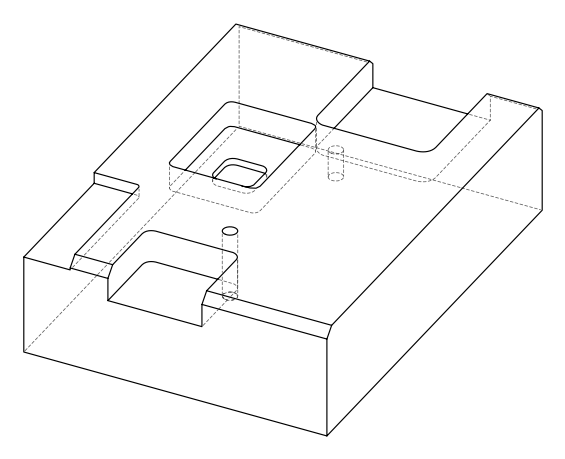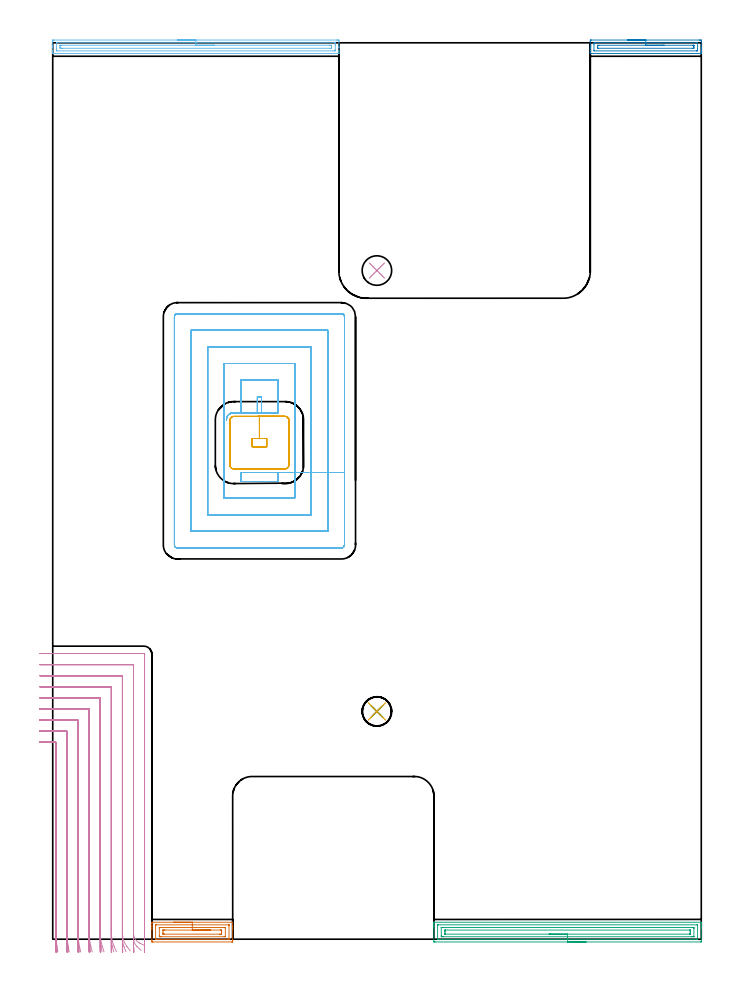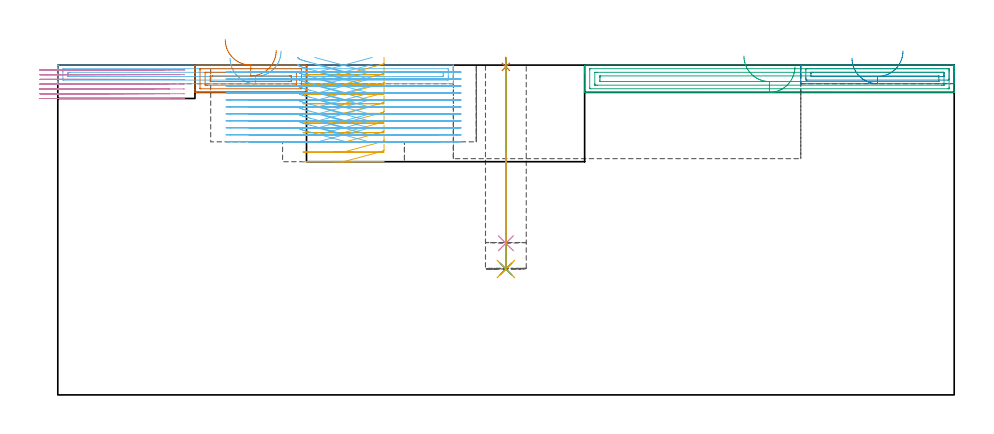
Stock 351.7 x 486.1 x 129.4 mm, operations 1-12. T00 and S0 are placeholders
(PLAN: 14 operations, 9 tool changes, 148.8 min)
(1 SPOT_DRILL | STEP1POCKET | NXT0321_9005460120000 | 0.03 min | 1 mm3)
(2 DRILL_BLIND_HOLE_INTO_CENTER | STEP1POCKET | UGT0301_492 | 0.33 min | 5720 mm3)
(3 DRILL_TO_ENLARGE_BLIND_HOLE | STEP1POCKET | UGT0301_375 | 0.33 min | 8369 mm3)
(4 INDEXABLE_INSERT_DRILL_BLIND_HOLE_FROM_SOLID | STEP1POCKET_1 | NXT0302_003 | 0.15 min | 13979 mm3)
(5 BORE_BLIND_HOLE | STEP1POCKET | UGT0332_065 | 0.33 min | 1951 mm3)
(6 AREA_MILL | FG_CHAMFER_SURFACE | UGT0205_001 | 3.92 min | 4257 mm3)
(7 AREA_MILL_1 | FG_CHAMFER_SURFACE_1 | UGT0205_001 | 1.65 min | 3210 mm3)
(8 AREA_MILL_2 | FG_CHAMFER_SURFACE_2 | UGT0205_001 | 1.64 min | 1724 mm3)
(9 AREA_MILL_3 | FG_CHAMFER_SURFACE_3 | UGT0205_001 | 4.89 min | 8650 mm3)
(10 MILL_CORNER_NOTCH_RECTANGULAR | CORNER_NOTCH_RECTANGULAR | UGT0201_126 | Follow Part, ap 2, ae 75% | 23.32 min | 111597 mm3)
(11 MILL_RECTANGULAR_POCKET | POCKET_RECTANGULAR_STRAIGHT | NXT0201_012 | Follow Part, ap 4, ae 75% | 4.64 min | 77263 mm3)
(12 MILL_RECTANGULAR_POCKET_1 | POCKET_RECTANGULAR_STRAIGHT_1 | NXT0201_011 | Follow Part, ap 3, ae 75% | 35.2 min | 373221 mm3)
(13 MILL_SLOT | SLOT_PARTIAL_RECTANGULAR | NXT0201_012 | Follow Part, ap 4, ae 75% | 25.64 min | 362283 mm3)
(14 MILL_SLOT_1 | SLOT_PARTIAL_RECTANGULAR_1 | NXT0201_012 | Follow Part, ap 4, ae 75% | 46.72 min | 681745 mm3)
(TOOL NXT0321_9005460120000 | NC Spot Drill, 142deg, 12mm, Carbide, Uncoated | D12 PA142 FL30 Z2)
(TOOL UGT0301_492 | Carbide Drill 9.7 mm | D9.7 PA118 FL87 Z2)
(TOOL UGT0301_375 | Twist Drill Flat Bottom 15 mm | D15 PA180 FL120 Z2)
(TOOL NXT0302_003 | Index. Insert Drill 16mm [880-D1600L20-05] | D16 PA176 FL80 Z2)
(TOOL UGT0332_065 | 16 mm Boring Bar Slip Fit | D16)
(TOOL UGT0205_001 | Chamfer Mill 20 x 3 x 45 deg. | D20 FL50 Z2)
(TOOL UGT0201_126 | Carbide End Mill 8.0 | D8 FL15 Z4)
(TOOL NXT0201_012 | ENDMILL 16mm [2P460-1600-NA 1630] | D16 FL38 Z6)
(TOOL NXT0201_011 | ENDMILL 12mm [2P460-1200-NA 1630] | D12 FL38 Z6)
(OP 1 SPOT_DRILL)
G17 G21 G94 G90
T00 M6
G54
G17 G0 G90 X175.8 Y123.5 S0 M3
G43 Z139.4 H0
G94 G81 G98 Z128.711 F250. R132.4
G80
M5
M2
(OP 2 DRILL_BLIND_HOLE_INTO_CENTER)
G17 G21 G94 G90
T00 M6
G54
G17 G0 G90 X175.8 Y123.5 S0 M3
G43 Z139.4 H0
G94 G81 G98 Z49.4 F250. R131.4
G80
M5
M2
(OP 3 DRILL_TO_ENLARGE_BLIND_HOLE)
G17 G21 G94 G90
T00 M6
G54
G17 G0 G90 X175.8 Y123.5 S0 M3
G43 Z139.4 H0
G94 G73 G98 Z49.4 F250. Q13.333 R131.4
G80
M5
M2
(OP 4 INDEXABLE_INSERT_DRILL_BLIND_HOLE_FROM_SOLID)
G17 G21 G94 G90
T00 M6
G54
G17 G0 G90 X175.8 Y362.6 S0 M3
G43 Z139.4 H1
G94 G81 G98 Z59.5 F250. R94.7
G80
M5
M2
(OP 5 BORE_BLIND_HOLE)
G17 G21 G94 G90
T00 M6
G54
G17 G0 G90 X175.8 Y123.5 S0 M3
G43 Z139.4 H0
G94 G85 G98 Z49.4 F250. R131.4
G80
M5
M2
(OP 6 AREA_MILL)
G17 G21 G94 G90
T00 M6
G54
G17 G0 G90 X67.6 Y487.6 S1061 M3
G43 Z139.4 H0
Z132.1
G94 G1 X67.638 Z131.228 F250.
X67.752 Z130.364
X67.941 Z129.512
X68.203 Z128.68
X68.537 Z127.874
X68.94 Z127.1
X69.409 Z126.364
X69.94 Z125.672
X70.529 Z125.029
X71.172 Z124.44
X71.864 Z123.909
X72.6 Z123.44
X73.374 Z123.037
X74.18 Z122.703
X75.012 Z122.441
X75.864 Z122.252
X76.728 Z122.138
X77.6 Z122.1
X154.079
X154.623 Y487.599 Z122.101
X155.16 Y487.593 Z122.103
X155.192 Y487.591 Z122.105
X155.2 Y487.058 Z122.638
Y484.394 Z125.3
Y483.769 Z125.928
Y483.506 Z126.191
Y481.73 Z127.965
Y481.204 Z128.495
Y480.621 Z129.078
Y480.329 Z129.362
X155.191 Y480.303 Z129.388
X155.068 Y480.3 Z129.4
X0.132
X0.01 Y480.303 Z129.388
X0.007 Y480.327 Z129.364
X0. Y480.621 Z129.077
Y481.204 Z128.495
Y481.73 Z127.965
Y483.769 Z125.928
Y484.394 Z125.3
Y486.745 Z122.951
X0.002 Y487.058 Z122.638
X0.008 Y487.591 Z122.105
X0.04 Y487.593 Z122.103
X0.577 Y487.6 Z122.1
X77.6
Y486.186 Z123.514
X152.842 Y486.185 Z123.515
X153.19 Y486.17 Z123.53
X153.198 Y485.815 Z123.885
X153.2 Y485.282 Z124.418
Y484.925 Z124.775
X153.198 Y482.262 Z127.438
X153.19 Y481.73 Z127.97
X152.857 Y481.715 Z127.985
X152.842 Y481.714 Z127.986
X2.358 Y481.715 Z127.985
X2.01 Y481.73 Z127.97
X2.002 Y482.085 Z127.615
X2. Y482.618 Z127.082
Y482.975 Z126.725
X2.001 Y485.638 Z124.062
X2.01 Y486.17 Z123.53
X2.343 Y486.185 Z123.515
X2.358
X77.6 Y486.186 Z123.514
Y484.772 Z124.928
X150.171 Y484.771 Z124.929
X150.684 Y484.77 Z124.93
X151.061 Y484.767 Z124.933
X151.178 Y484.765 Z124.935
X151.192 Y484.532 Z125.168
X151.197 Y484.394 Z125.306
X151.2 Y484.256 Z125.444
Y483.506 Z126.194
X151.199 Y483.368 Z126.332
X151.195 Y483.229 Z126.471
X151.19 Y483.142 Z126.558
X151.154 Y483.135 Z126.565
X151.061 Y483.133 Z126.567
X150.549 Y483.129 Z126.571
X5.029
X4.516 Y483.13 Z126.57
X4.139 Y483.133 Z126.567
X4.022 Y483.135 Z126.565
X4.008 Y483.368 Z126.332
X4.003 Y483.506 Z126.194
X4. Y483.644 Z126.056
Y484.394 Z125.306
X4.001 Y484.532 Z125.168
X4.005 Y484.671 Z125.029
X4.01 Y484.758 Z124.942
X4.046 Y484.765 Z124.935
X4.139 Y484.767 Z124.933
X4.651 Y484.771 Z124.929
X77.6 Y484.772 Z124.928
X78.472 Z124.967
X79.337 Z125.08
X80.188 Z125.269
X81.02 Z125.532
X81.826 Z125.865
X82.6 Z126.268
X83.336 Z126.737
X84.028 Z127.268
X84.671 Z127.857
X85.26 Z128.501
X85.792 Z129.193
X86.26 Z129.928
X86.663 Z130.702
X86.997 Z131.508
X87.259 Z132.34
X87.448 Z133.192
X87.562 Z134.057
X87.6 Z134.928
G0 Z139.4
M5
M2
(OP 7 AREA_MILL_1)
G17 G21 G94 G90
T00 M6
G54
G17 G0 G90 X65.7 Y9.2 S1061 M3
G43 Z139.4 H0
G94 G1 X65.738 Z138.528 F250.
X65.852 Z137.663
X66.041 Z136.812
X66.303 Z135.98
X66.637 Z135.174
X67.04 Z134.4
X67.508 Z133.664
X68.04 Z132.972
X68.629 Z132.329
X69.272 Z131.739
X69.964 Z131.208
X70.7 Z130.74
X71.474 Z130.337
X72.28 Z130.003
X73.112 Z129.741
X73.964 Z129.552
X74.828 Z129.438
X75.7 Z129.4
X97.485
X97.59 Y9.194 Z129.392
X97.6 Y8.947 Z129.146
Y7.402 Z127.601
Y6.944 Z127.14
Y6.715 Z126.912
Y6.06 Z126.257
Y5.831 Z126.029
Y5.176 Z125.37
Y-0.456 Z119.74
X97.596 Y-1.012 Z119.184
X97.592 Y-1.491 Z118.705
X97.525 Y-1.494 Z118.703
X97.04 Y-1.5 Z118.7
X54.36
X53.875 Y-1.494 Z118.703
X53.808 Y-1.491 Z118.705
X53.804 Y-1.012 Z119.184
X53.8 Y-0.456 Z119.741
Y5.176 Z125.37
Y5.831 Z126.029
Y6.06 Z126.257
Y6.715 Z126.912
Y6.944 Z127.14
Y7.402 Z127.601
Y8.255 Z128.454
Y8.712 Z128.911
X53.801 Y8.949 Z129.147
X53.81 Y9.194 Z129.392
X53.915 Y9.2 Z129.4
X75.7
Y7.786 Z127.986
X95.305 Y7.785 Z127.985
X95.477 Y7.782 Z127.982
X95.561 Y7.779 Z127.979
X95.591 Y7.774 Z127.974
X95.594 Y7.748 Z127.948
X95.597 Y7.679 Z127.879
X95.6 Y7.492 Z127.692
Y0.42 Z120.62
X95.598 Y0.084 Z120.284
X95.595 Y-0.012 Z120.188
X95.59 Y-0.068 Z120.132
X95.575 Y-0.079 Z120.121
X95.473 Y-0.082 Z120.118
X95.262 Y-0.085 Z120.115
X56.095 Y-0.086 Z120.114
X55.923 Y-0.082 Z120.118
X55.838 Y-0.079 Z120.121
X55.809 Y-0.074 Z120.126
X55.806 Y-0.048 Z120.152
X55.803 Y0.021 Z120.221
X55.8 Y0.208 Z120.408
Y7.28 Z127.48
X55.802 Y7.616 Z127.816
X55.805 Y7.712 Z127.912
X55.81 Y7.768 Z127.968
X55.825 Y7.779 Z127.979
X55.927 Y7.782 Z127.982
X56.138 Y7.785 Z127.985
X75.7 Y7.786 Z127.986
Y6.371 Z126.571
X92.594
X93.172 Y6.37 Z126.57
X93.484 Y6.366 Z126.566
X93.578 Y6.365 Z126.565
X93.591 Y6.176 Z126.376
X93.597 Y6.06 Z126.26
X93.599 Y5.945 Z126.145
Y1.525 Z121.725
X93.594 Y1.409 Z121.609
X93.59 Y1.338 Z121.538
X93.561 Y1.335 Z121.535
X93.484 Y1.333 Z121.533
X92.907 Y1.329 Z121.529
X58.806
X58.228 Y1.33 Z121.53
X57.916 Y1.334 Z121.534
X57.822 Y1.335 Z121.535
X57.809 Y1.524 Z121.724
X57.803 Y1.64 Z121.84
X57.801 Y1.755 Z121.955
Y6.175 Z126.375
X57.806 Y6.291 Z126.491
X57.81 Y6.362 Z126.562
X57.839 Y6.365 Z126.565
X57.916 Y6.367 Z126.567
X58.493 Y6.371 Z126.571
X75.7
Y4.957 Z125.157
X90.816
X91.037 Y4.956 Z125.156
X91.535 Y4.952 Z125.152
X91.588 Y4.95 Z125.15
X91.591 Y4.879 Z125.079
X91.596 Y4.719 Z124.919
X91.6 Y4.397 Z124.597
Y4.292 Z124.492
Y3.408 Z123.608
X91.599 Y3.018 Z123.218
X91.597 Y2.824 Z123.024
X91.594 Y2.775 Z122.975
X91.591 Y2.755 Z122.955
X91.578 Y2.75 Z122.95
X91.481 Y2.747 Z122.947
X90.816 Y2.743 Z122.943
X90.596
X60.584
X60.363 Y2.744 Z122.944
X59.865 Y2.748 Z122.948
X59.812 Y2.75 Z122.95
X59.809 Y2.821 Z123.021
X59.804 Y2.982 Z123.182
X59.8 Y3.303 Z123.503
Y3.408 Z123.608
X59.801 Y4.682 Z124.882
X59.803 Y4.877 Z125.077
X59.806 Y4.925 Z125.125
X59.809 Y4.945 Z125.145
X59.822 Y4.95 Z125.15
X59.919 Y4.953 Z125.153
X60.584 Y4.957 Z125.157
X60.804
X75.7
X76.572 Z125.195
X77.436 Z125.309
X78.288 Z125.498
X79.12 Z125.76
X79.926 Z126.094
X80.7 Z126.497
X81.436 Z126.966
X82.128 Z127.497
X82.771 Z128.086
X83.36 Z128.729
X83.892 Z129.421
X84.36 Z130.157
X84.763 Z130.931
X85.097 Z131.737
X85.359 Z132.569
X85.548 Z133.421
X85.662 Z134.286
X85.7 Z135.157
G0 Z139.4
M5
M2
(OP 8 AREA_MILL_2)
G17 G21 G94 G90
T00 M6
G54
G17 G0 G90 X311.6 Y487.6 S1061 M3
G43 Z139.4 H0
Z132.1
G94 G1 X311.638 Z131.228 F250.
X311.752 Z130.364
X311.941 Z129.512
X312.203 Z128.68
X312.537 Z127.874
X312.94 Z127.1
X313.408 Z126.364
X313.94 Z125.672
X314.529 Z125.029
X315.172 Z124.44
X315.864 Z123.909
X316.6 Z123.44
X317.374 Z123.037
X318.18 Z122.703
X319.012 Z122.441
X319.864 Z122.252
X320.728 Z122.138
X321.6 Z122.1
X350.536
X351.082 Y487.599 Z122.101
X351.621 Y487.594 Z122.103
X351.692 Y487.591 Z122.106
X351.7 Y487.058 Z122.639
Y483.506 Z126.188
Y482.959 Z126.737
Y482.618 Z127.078
Y482.071 Z127.625
Y481.73 Z127.965
Y481.047 Z128.652
Y480.717 Z128.983
Y480.338 Z129.353
X351.691 Y480.303 Z129.388
X351.528 Y480.3 Z129.4
X291.672
X291.51 Y480.303 Z129.388
X291.507 Y480.336 Z129.355
X291.5 Y480.717 Z128.983
Y481.047 Z128.652
Y481.73 Z127.965
Y482.959 Z126.738
Y483.506 Z126.188
Y484.121 Z125.575
Y486.784 Z122.912
X291.502 Y487.058 Z122.639
X291.508 Y487.591 Z122.106
X291.579 Y487.594 Z122.103
X292.118 Y487.6 Z122.1
X321.6
Y486.186 Z123.514
X349.295 Y486.185 Z123.515
X349.69 Y486.17 Z123.53
X349.699 Y485.768 Z123.932
X349.7 Y482.618 Z127.082
X349.699 Y482.217 Z127.483
X349.69 Y481.73 Z127.97
X349.31 Y481.715 Z127.985
X349.295 Y481.714 Z127.986
X293.905 Y481.715 Z127.985
X293.51 Y481.73 Z127.97
X293.501 Y482.131 Z127.569
X293.5 Y485.282 Z124.418
X293.501 Y485.683 Z124.017
X293.51 Y486.17 Z123.53
X293.89 Y486.185 Z123.515
X293.905 Y486.186 Z123.514
X321.6
Y484.772 Z124.928
X347.128 Y484.771 Z124.929
X347.508 Y484.77 Z124.93
X347.634 Y484.767 Z124.933
X347.676 Y484.765 Z124.935
X347.69 Y484.755 Z124.945
X347.694 Y484.712 Z124.988
X347.698 Y484.585 Z125.115
X347.7 Y484.394 Z125.306
Y484.203 Z125.497
X347.699 Y483.506 Z126.194
X347.697 Y483.318 Z126.382
X347.688 Y483.136 Z126.564
X347.508 Y483.133 Z126.567
X346.994 Y483.129 Z126.571
X296.072
X295.692 Y483.13 Z126.57
X295.566 Y483.133 Z126.567
X295.524 Y483.135 Z126.565
X295.51 Y483.145 Z126.555
X295.506 Y483.188 Z126.512
X295.502 Y483.315 Z126.385
X295.5 Y483.506 Z126.194
Y483.697 Z126.003
X295.501 Y484.394 Z125.306
X295.503 Y484.582 Z125.118
X295.512 Y484.764 Z124.936
X295.692 Y484.767 Z124.933
X296.206 Y484.771 Z124.929
X321.6 Y484.772 Z124.928
X322.472 Z124.967
X323.336 Z125.08
X324.188 Z125.269
X325.02 Z125.532
X325.826 Z125.865
X326.6 Z126.268
X327.336 Z126.737
X328.028 Z127.268
X328.671 Z127.857
X329.26 Z128.501
X329.792 Z129.193
X330.26 Z129.928
X330.663 Z130.702
X330.997 Z131.508
X331.259 Z132.34
X331.448 Z133.192
X331.562 Z134.057
X331.6 Z134.928
G0 Z139.4
M5
M2
(OP 9 AREA_MILL_3)
G17 G21 G94 G90
T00 M6
G54
G17 G0 G90 X289.2 Y-1.5 S1061 M3
G43 Z139.4 H0
Z128.7
G94 G1 X289.162 Z127.828 F250.
X289.048 Z126.964
X288.859 Z126.112
X288.597 Z125.28
X288.263 Z124.474
X287.86 Z123.7
X287.392 Z122.964
X286.86 Z122.272
X286.271 Z121.629
X285.628 Z121.04
X284.936 Z120.508
X284.2 Z120.04
X283.426 Z119.637
X282.62 Z119.303
X281.788 Z119.041
X280.937 Z118.852
X280.072 Z118.738
X279.2 Z118.7
X207.313
X206.909 Y-1.496 Z118.702
X206.71 Y-1.492 Z118.706
X206.7 Y-1.289 Z118.908
Y6.06 Z126.254
Y6.614 Z126.811
Y6.944 Z127.14
Y7.498 Z127.694
Y7.828 Z128.023
Y8.488 Z128.688
Y8.836 Z129.035
X206.707 Y9.184 Z129.375
X206.709 Y9.197 Z129.388
X206.867 Y9.2 Z129.4
X351.533
X351.691 Y9.197 Z129.388
X351.693 Y9.184 Z129.375
X351.7 Y8.836 Z129.035
Y8.488 Z128.687
Y7.828 Z128.023
Y6.614 Z126.811
Y6.06 Z126.254
Y-1.012 Z119.185
X351.698 Y-1.291 Z118.906
X351.69 Y-1.492 Z118.706
X351.488 Y-1.499 Z118.699
X279.2 Y-1.5 Z118.7
Y-0.086 Z120.114
X209.056 Y-0.085 Z120.115
X208.71 Y-0.075 Z120.125
X208.705 Y0.033 Z120.233
X208.701 Y0.266 Z120.466
Y7.339 Z127.539
X208.707 Y7.734 Z127.934
X208.711 Y7.78 Z127.98
X208.728 Y7.782 Z127.982
X208.78 Y7.785 Z127.985
X208.887 Y7.786 Z127.986
X209.099
X349.344 Y7.785 Z127.985
X349.69 Y7.775 Z127.975
X349.695 Y7.667 Z127.867
X349.699 Y7.434 Z127.634
Y0.361 Z120.561
X349.693 Y-0.034 Z120.166
X349.689 Y-0.08 Z120.12
X349.672 Y-0.082 Z120.118
X349.62 Y-0.085 Z120.115
X349.513 Y-0.086 Z120.114
X349.301
X279.2
Y1.328 Z121.528
X211.778 Y1.329 Z121.529
X211.199
X210.885 Y1.333 Z121.533
X210.781 Y1.335 Z121.535
X210.71 Y1.341 Z121.541
X210.706 Y1.457 Z121.657
X210.702 Y1.64 Z121.84
X210.7 Y1.823 Z122.023
X210.701 Y6.243 Z126.443
X210.704 Y6.304 Z126.504
X210.71 Y6.352 Z126.552
X210.716 Y6.365 Z126.565
X210.729 Y6.366 Z126.566
X210.885 Y6.369 Z126.569
X211.464 Y6.371 Z126.571
X211.778 Y6.372 Z126.572
X346.622 Y6.371 Z126.571
X347.201
X347.515 Y6.367 Z126.567
X347.619 Y6.365 Z126.565
X347.69 Y6.359 Z126.559
X347.694 Y6.243 Z126.443
X347.698 Y6.06 Z126.26
X347.7 Y5.877 Z126.077
X347.699 Y1.457 Z121.657
X347.696 Y1.396 Z121.596
X347.69 Y1.348 Z121.548
X347.684 Y1.335 Z121.535
X347.671 Y1.334 Z121.534
X347.515 Y1.331 Z121.531
X346.936 Y1.329 Z121.529
X346.622 Y1.328 Z121.528
X279.2
Y2.743 Z122.943
X212.814
X212.76 Y2.745 Z122.945
X212.723 Y2.748 Z122.948
X212.71 Y2.751 Z122.951
X212.707 Y2.771 Z122.971
X212.703 Y2.974 Z123.174
X212.7 Y3.379 Z123.579
Y4.263 Z124.463
Y4.292 Z124.492
X212.704 Y4.72 Z124.92
X212.71 Y4.933 Z125.133
X212.713 Y4.951 Z125.151
X212.738 Y4.953 Z125.153
X212.796 Y4.956 Z125.156
X212.892 Y4.957 Z125.157
X345.586
X345.64 Y4.955 Z125.155
X345.677 Y4.952 Z125.152
X345.69 Y4.949 Z125.149
X345.693 Y4.928 Z125.128
X345.697 Y4.726 Z124.926
X345.7 Y4.321 Z124.521
Y3.408 Z123.608
X345.696 Y2.98 Z123.18
X345.69 Y2.767 Z122.967
X345.687 Y2.749 Z122.949
X345.662 Y2.747 Z122.947
X345.604 Y2.744 Z122.944
X345.508 Y2.743 Z122.943
X279.2
X278.328 Z122.981
X277.464 Z123.095
X276.612 Z123.283
X275.78 Z123.546
X274.974 Z123.88
X274.2 Z124.282
X273.464 Z124.751
X272.772 Z125.282
X272.129 Z125.872
X271.54 Z126.515
X271.009 Z127.207
X270.54 Z127.943
X270.137 Z128.716
X269.803 Z129.522
X269.541 Z130.354
X269.352 Z131.206
X269.238 Z132.071
X269.2 Z132.943
G0 Z139.4
M5
M2
(OP 10 MILL_CORNER_NOTCH_RECTANGULAR)
G17 G21 G94 G90
T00 M6
G54
G17 G0 G90 X2.807 Y-6.965 S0 M3
G43 Z139.4 H0
Z127.528
G94 G1 X2.353 Y-4. F250.
G2 X1.8 Y3.265 R48. F500.
G1 Y106.505
G3 X1.405 Y106.9 R0.4
G1 X-4.
X-7. F250.
G0 Z139.4
X8.952 Y-6.955
Z127.528
G1 X8.433 Y-4.
G2 X7.8 Y3.265 R42. F500.
G1 Y112.505
G3 X7.405 Y112.9 R0.4
G1 X-4.
X-7. F250.
G0 Z139.4
X15.146 Y-6.938
Z127.528
G1 X14.541 Y-4.
G2 X13.8 Y3.265 R36. F500.
G1 Y118.504
G3 X13.404 Y118.9 R0.4
G1 X-4.
X-7. F250.
G0 Z139.4
X21.419 Y-6.911
Z127.528
G1 X20.693 Y-4.
G2 X19.8 Y3.265 R30. F500.
G1 Y124.504
G3 X19.404 Y124.9 R0.4
G1 X-4.
X-7. F250.
G0 Z139.4
X27.834 Y-6.859
Z127.528
G1 X26.926 Y-4.
G2 X25.8 Y3.265 R24. F500.
G1 Y130.504
G3 X25.404 Y130.9 R0.4
G1 X-4.
X-7. F250.
G0 Z139.4
X34.542 Y-6.745
Z127.528
G1 X33.331 Y-4.
G2 X31.8 Y3.265 R18. F500.
G1 Y136.504
G3 X31.404 Y136.9 R0.4
G1 X-4.
X-7. F250.
G0 Z139.4
X42.065 Y-6.388
Z127.528
G1 X40.249 Y-4.
G2 X37.8 Y3.265 R12. F500.
G1 Y142.504
G3 X37.404 Y142.9 R0.4
G1 X-4.
X-7. F250.
G0 Z139.4
X49.923 Y-3.442
Z127.528
G1 X47.216 Y-2.15
G2 X43.8 Y3.265 R6. F500.
G1 Y148.503
G3 X43.403 Y148.9 R0.4
G1 X-4.
X-7. F250.
G0 Z139.4
X49.8 Y0.265
Z127.528
G1 Y3.265
Y154.503 F500.
G3 X49.403 Y154.9 R0.4
G1 X-4.
X-7. F250.
G0 Z139.4
X2.278 Y-6.987
Z125.657
G1 X2.003 Y-4.
G2 X1.8 Y0.407 R48. F500.
G1 Y106.505
G3 X1.405 Y106.9 R0.4
G1 X-4.
X-7. F250.
G0 Z139.4
X8.347 Y-6.983
Z125.657
G1 X8.032 Y-4.
G2 X7.8 Y0.407 R42. F500.
G1 Y112.505
G3 X7.405 Y112.9 R0.4
G1 X-4.
X-7. F250.
G0 Z139.4
X14.438 Y-6.977
Z125.657
G1 X14.071 Y-4.
G2 X13.8 Y0.407 R36. F500.
G1 Y118.504
G3 X13.404 Y118.9 R0.4
G1 X-4.
X-7. F250.
G0 Z139.4
X20.566 Y-6.967
Z125.657
G1 X20.126 Y-4.
G2 X19.8 Y0.407 R30. F500.
G1 Y124.504
G3 X19.404 Y124.9 R0.4
G1 X-4.
X-7. F250.
G0 Z139.4
X26.759 Y-6.949
Z125.657
G1 X26.208 Y-4.
G2 X25.8 Y0.407 R24. F500.
G1 Y130.504
G3 X25.404 Y130.9 R0.4
G1 X-4.
X-7. F250.
G0 Z139.4
X33.082 Y-6.909
Z125.657
G1 X32.348 Y-4.
G2 X31.8 Y0.407 R18. F500.
G1 Y136.504
G3 X31.404 Y136.9 R0.4
G1 X-4.
X-7. F250.
G0 Z139.4
X39.741 Y-6.79
Z125.657
G1 X38.639 Y-4.
G2 X37.8 Y0.407 R12. F500.
G1 Y142.504
G3 X37.404 Y142.9 R0.4
G1 X-4.
X-7. F250.
G0 Z139.4
X47.921 Y-6.032
Z125.657
G1 X45.721 Y-3.993
G2 X43.8 Y0.407 R6. F500.
G1 Y148.503
G3 X43.403 Y148.9 R0.4
G1 X-4.
X-7. F250.
G0 Z139.4
X49.8 Y-2.593
Z125.657
G1 Y0.407
Y154.503 F500.
G3 X49.403 Y154.9 R0.4
G1 X-4.
X-7. F250.
G0 Z139.4
X1.857 Y-7.
Z123.786
G1 X1.807 Y-4.
G2 X1.8 Y-3.199 R48. F500.
G1 Y106.505
G3 X1.405 Y106.9 R0.4
G1 X-4.
X-7. F250.
G0 Z139.4
X7.865 Y-6.999
Z123.786
G1 X7.808 Y-4.
G2 X7.8 Y-3.199 R42. F500.
G1 Y112.505
G3 X7.405 Y112.9 R0.4
G1 X-4.
X-7. F250.
G0 Z139.4
X13.876 Y-6.999
Z123.786
G1 X13.809 Y-4.
G2 X13.8 Y-3.199 R36. F500.
G1 Y118.504
G3 X13.404 Y118.9 R0.4
G1 X-4.
X-7. F250.
G0 Z139.4
X19.891 Y-6.999
Z123.786
G1 X19.811 Y-4.
G2 X19.8 Y-3.199 R30. F500.
G1 Y124.504
G3 X19.404 Y124.9 R0.4
G1 X-4.
X-7. F250.
G0 Z139.4
X25.913 Y-6.998
Z123.786
G1 X25.813 Y-4.
G2 X25.8 Y-3.199 R24. F500.
G1 Y130.504
G3 X25.404 Y130.9 R0.4
G1 X-4.
X-7. F250.
G0 Z139.4
X31.951 Y-6.997
Z123.786
G1 X31.818 Y-4.
G2 X31.8 Y-3.199 R18. F500.
G1 Y136.504
G3 X31.404 Y136.9 R0.4
G1 X-4.
X-7. F250.
G0 Z139.4
X38.027 Y-6.993
Z123.786
G1 X37.827 Y-4.
G2 X37.8 Y-3.199 R12. F500.
G1 Y142.504
G3 X37.404 Y142.9 R0.4
G1 X-4.
X-7. F250.
G0 Z139.4
X44.254 Y-6.973
Z123.786
G1 X43.854 Y-4.
G2 X43.8 Y-3.199 R6. F500.
G1 Y148.503
G3 X43.403 Y148.9 R0.4
G1 X-4.
X-7. F250.
G0 Z139.4
X49.8 Y-6.199
Z123.786
G1 Y-3.199
Y154.503 F500.
G3 X49.403 Y154.9 R0.4
G1 X-4.
X-7. F250.
G0 Z139.4
X1.802 Y-7.
Z121.914
G1 X1.8 Y-4.
Y-3.967 F500.
Y106.505
G3 X1.405 Y106.9 R0.4
G1 X-4.
X-7. F250.
G0 Z139.4
X7.802 Y-7.
Z121.914
G1 X7.8 Y-4.
Y-3.967 F500.
Y112.505
G3 X7.405 Y112.9 R0.4
G1 X-4.
X-7. F250.
G0 Z139.4
X13.803 Y-7.
Z121.914
G1 X13.8 Y-4.
Y-3.967 F500.
Y118.504
G3 X13.404 Y118.9 R0.4
G1 X-4.
X-7. F250.
G0 Z139.4
X19.803 Y-7.
Z121.914
G1 X19.8 Y-4.
Y-3.967 F500.
Y124.504
G3 X19.404 Y124.9 R0.4
G1 X-4.
X-7. F250.
G0 Z139.4
X25.804 Y-7.
Z121.914
G1 X25.8 Y-4.
Y-3.967 F500.
Y130.504
G3 X25.404 Y130.9 R0.4
G1 X-4.
X-7. F250.
G0 Z139.4
X31.806 Y-7.
Z121.914
G1 X31.8 Y-4.
Y-3.967 F500.
Y136.504
G3 X31.404 Y136.9 R0.4
G1 X-4.
X-7. F250.
G0 Z139.4
X37.808 Y-7.
Z121.914
G1 X37.8 Y-4.
Y-3.967 F500.
Y142.504
G3 X37.404 Y142.9 R0.4
G1 X-4.
X-7. F250.
G0 Z139.4
X43.817 Y-7.
Z121.914
G1 X43.8 Y-4.
Y-3.967 F500.
Y148.503
G3 X43.403 Y148.9 R0.4
G1 X-4.
X-7. F250.
G0 Z139.4
X49.8 Y-6.967
Z121.914
G1 Y-3.967
Y154.503 F500.
G3 X49.403 Y154.9 R0.4
G1 X-4.
X-7. F250.
G0 Z139.4
X1.8 Y-7.
Z120.043
G1 Y-4.
Y106.505 F500.
G3 X1.405 Y106.9 R0.4
G1 X-4.
X-7. F250.
G0 Z139.4
X7.8 Y-7.
Z120.043
G1 Y-4.
Y112.505 F500.
G3 X7.405 Y112.9 R0.4
G1 X-4.
X-7. F250.
G0 Z139.4
X13.8 Y-7.
Z120.043
G1 Y-4.
Y118.504 F500.
G3 X13.404 Y118.9 R0.4
G1 X-4.
X-7. F250.
G0 Z139.4
X19.8 Y-7.
Z120.043
G1 Y-4.
Y124.504 F500.
G3 X19.404 Y124.9 R0.4
G1 X-4.
X-7. F250.
G0 Z139.4
X25.8 Y-7.
Z120.043
G1 Y-4.
Y130.504 F500.
G3 X25.404 Y130.9 R0.4
G1 X-4.
X-7. F250.
G0 Z139.4
X31.8 Y-7.
Z120.043
G1 Y-4.
Y136.504 F500.
G3 X31.404 Y136.9 R0.4
G1 X-4.
X-7. F250.
G0 Z139.4
X37.8 Y-7.
Z120.043
G1 Y-4.
Y142.504 F500.
G3 X37.404 Y142.9 R0.4
G1 X-4.
X-7. F250.
G0 Z139.4
X43.8 Y-7.
Z120.043
G1 Y-4.
Y148.503 F500.
G3 X43.403 Y148.9 R0.4
G1 X-4.
X-7. F250.
G0 Z139.4
X49.8 Y-7.
Z120.043
G1 Y-4.
Y154.503 F500.
G3 X49.403 Y154.9 R0.4
G1 X-4.
X-7. F250.
G0 Z139.4
X1.8 Y-7.
Z118.171
G1 Y-4.
Y106.505 F500.
G3 X1.405 Y106.9 R0.4
G1 X-4.
X-7. F250.
G0 Z139.4
X7.8 Y-7.
Z118.171
G1 Y-4.
Y112.505 F500.
G3 X7.405 Y112.9 R0.4
G1 X-4.
X-7. F250.
G0 Z139.4
X13.8 Y-7.
Z118.171
G1 Y-4.
Y118.504 F500.
G3 X13.404 Y118.9 R0.4
G1 X-4.
X-7. F250.
G0 Z139.4
X19.8 Y-7.
Z118.171
G1 Y-4.
Y124.504 F500.
G3 X19.404 Y124.9 R0.4
G1 X-4.
X-7. F250.
G0 Z139.4
X25.8 Y-7.
Z118.171
G1 Y-4.
Y130.504 F500.
G3 X25.404 Y130.9 R0.4
G1 X-4.
X-7. F250.
G0 Z139.4
X31.8 Y-7.
Z118.171
G1 Y-4.
Y136.504 F500.
G3 X31.404 Y136.9 R0.4
G1 X-4.
X-7. F250.
G0 Z139.4
X37.8 Y-7.
Z118.171
G1 Y-4.
Y142.504 F500.
G3 X37.404 Y142.9 R0.4
G1 X-4.
X-7. F250.
G0 Z139.4
X43.8 Y-7.
Z118.171
G1 Y-4.
Y148.503 F500.
G3 X43.403 Y148.9 R0.4
G1 X-4.
X-7. F250.
G0 Z139.4
X49.8 Y-7.
Z118.171
G1 Y-4.
Y154.503 F500.
G3 X49.403 Y154.9 R0.4
G1 X-4.
X-7. F250.
G0 Z139.4
X1.8 Y-7.
Z116.3
G1 Y-4.
Y106.505 F500.
G3 X1.405 Y106.9 R0.4
G1 X-4.
X-7. F250.
G0 Z139.4
X7.8 Y-7.
Z116.3
G1 Y-4.
Y112.505 F500.
G3 X7.405 Y112.9 R0.4
G1 X-4.
X-7. F250.
G0 Z139.4
X13.8 Y-7.
Z116.3
G1 Y-4.
Y118.504 F500.
G3 X13.404 Y118.9 R0.4
G1 X-4.
X-7. F250.
G0 Z139.4
X19.8 Y-7.
Z116.3
G1 Y-4.
Y124.504 F500.
G3 X19.404 Y124.9 R0.4
G1 X-4.
X-7. F250.
G0 Z139.4
X25.8 Y-7.
Z116.3
G1 Y-4.
Y130.504 F500.
G3 X25.404 Y130.9 R0.4
G1 X-4.
X-7. F250.
G0 Z139.4
X31.8 Y-7.
Z116.3
G1 Y-4.
Y136.504 F500.
G3 X31.404 Y136.9 R0.4
G1 X-4.
X-7. F250.
G0 Z139.4
X37.8 Y-7.
Z116.3
G1 Y-4.
Y142.504 F500.
G3 X37.404 Y142.9 R0.4
G1 X-4.
X-7. F250.
G0 Z139.4
X43.8 Y-7.
Z116.3
G1 Y-4.
Y148.503 F500.
G3 X43.403 Y148.9 R0.4
G1 X-4.
X-7. F250.
G0 Z139.4
X49.8 Y-7.
Z116.3
G1 Y-4.
Y154.503 F500.
G3 X49.403 Y154.9 R0.4
G1 X-4.
X-7. F250.
G0 Z139.4
M5
M2
(OP 11 MILL_RECTANGULAR_POCKET)
G17 G21 G94 G90
T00 M6
G54
G17 G0 G90 X128. Y273.247 S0 M3
G43 Z139.4 H1
Z132.4
G94 G1 Y281.738 Z130.125 F250.
X127.933 Y282.119 Z130.021
X127.79 Y282.479 Z129.917
X127.577 Y282.803 Z129.813
X127.303 Y283.077 Z129.71
X126.979 Y283.29 Z129.606
X126.619 Y283.433 Z129.502
X126.238 Y283.5 Z129.398
X112.1 Z125.61
Y271.5
X108.2 F500.
Y267.1
X116.
Y271.5
X112.1
Y283.5
X98.1
G3 X96.2 Y281.6 R1.9
G1 Y257.
G3 X98.1 Y255.1 R1.9
G1 X126.1
G3 X128. Y257. R1.9
G1 Y281.6
G3 X126.1 Y283.5 R1.9
G1 X112.1
X111.1
G0 X128. Y273.247 Z128.61
G1 Y281.738 Z126.335 F250.
X127.933 Y282.119 Z126.231
X127.79 Y282.479 Z126.127
X127.577 Y282.803 Z126.023
X127.303 Y283.077 Z125.92
X126.979 Y283.29 Z125.816
X126.619 Y283.433 Z125.712
X126.238 Y283.5 Z125.608
X112.1 Z121.82
Y271.5
X108.2 F500.
Y267.1
X116.
Y271.5
X112.1
Y283.5
X98.1
G3 X96.2 Y281.6 R1.9
G1 Y257.
G3 X98.1 Y255.1 R1.9
G1 X126.1
G3 X128. Y257. R1.9
G1 Y281.6
G3 X126.1 Y283.5 R1.9
G1 X112.1
X111.1
G0 X128. Y273.247 Z124.82
G1 Y281.738 Z122.545 F250.
X127.933 Y282.119 Z122.441
X127.79 Y282.479 Z122.337
X127.577 Y282.803 Z122.233
X127.303 Y283.077 Z122.13
X126.979 Y283.29 Z122.026
X126.619 Y283.433 Z121.922
X126.238 Y283.5 Z121.818
X112.1 Z118.03
Y271.5
X108.2 F500.
Y267.1
X116.
Y271.5
X112.1
Y283.5
X98.1
G3 X96.2 Y281.6 R1.9
G1 Y257.
G3 X98.1 Y255.1 R1.9
G1 X126.1
G3 X128. Y257. R1.9
G1 Y281.6
G3 X126.1 Y283.5 R1.9
G1 X112.1
X111.1
G0 X128. Y273.247 Z121.03
G1 Y281.738 Z118.755 F250.
X127.933 Y282.119 Z118.651
X127.79 Y282.479 Z118.547
X127.577 Y282.803 Z118.443
X127.303 Y283.077 Z118.34
X126.979 Y283.29 Z118.236
X126.619 Y283.433 Z118.132
X126.238 Y283.5 Z118.028
X112.1 Z114.24
Y271.5
X108.2 F500.
Y267.1
X116.
Y271.5
X112.1
Y283.5
X98.1
G3 X96.2 Y281.6 R1.9
G1 Y257.
G3 X98.1 Y255.1 R1.9
G1 X126.1
G3 X128. Y257. R1.9
G1 Y281.6
G3 X126.1 Y283.5 R1.9
G1 X112.1
X111.1
G0 X128. Y273.247 Z117.24
G1 Y281.738 Z114.965 F250.
X127.933 Y282.119 Z114.861
X127.79 Y282.479 Z114.757
X127.577 Y282.803 Z114.653
X127.303 Y283.077 Z114.55
X126.979 Y283.29 Z114.446
X126.619 Y283.433 Z114.342
X126.238 Y283.5 Z114.238
X112.1 Z110.45
Y271.5
X108.2 F500.
Y267.1
X116.
Y271.5
X112.1
Y283.5
X98.1
G3 X96.2 Y281.6 R1.9
G1 Y257.
G3 X98.1 Y255.1 R1.9
G1 X126.1
G3 X128. Y257. R1.9
G1 Y281.6
G3 X126.1 Y283.5 R1.9
G1 X112.1
X111.1
G0 X128. Y273.247 Z113.45
G1 Y281.738 Z111.175 F250.
X127.933 Y282.119 Z111.071
X127.79 Y282.479 Z110.967
X127.577 Y282.803 Z110.863
X127.303 Y283.077 Z110.76
X126.979 Y283.29 Z110.656
X126.619 Y283.433 Z110.552
X126.238 Y283.5 Z110.448
X112.1 Z106.66
Y271.5
X108.2 F500.
Y267.1
X116.
Y271.5
X112.1
Y283.5
X98.1
G3 X96.2 Y281.6 R1.9
G1 Y257.
G3 X98.1 Y255.1 R1.9
G1 X126.1
G3 X128. Y257. R1.9
G1 Y281.6
G3 X126.1 Y283.5 R1.9
G1 X112.1
X111.1
G0 X128. Y273.247 Z109.66
G1 Y281.738 Z107.385 F250.
X127.933 Y282.119 Z107.281
X127.79 Y282.479 Z107.177
X127.577 Y282.803 Z107.073
X127.303 Y283.077 Z106.97
X126.979 Y283.29 Z106.866
X126.619 Y283.433 Z106.762
X126.238 Y283.5 Z106.658
X112.1 Z102.87
Y271.5
X108.2 F500.
Y267.1
X116.
Y271.5
X112.1
Y283.5
X98.1
G3 X96.2 Y281.6 R1.9
G1 Y257.
G3 X98.1 Y255.1 R1.9
G1 X126.1
G3 X128. Y257. R1.9
G1 Y281.6
G3 X126.1 Y283.5 R1.9
G1 X112.1
X111.1
G0 X128. Y273.247 Z105.87
G1 Y281.738 Z103.595 F250.
X127.933 Y282.119 Z103.491
X127.79 Y282.479 Z103.387
X127.577 Y282.803 Z103.283
X127.303 Y283.077 Z103.18
X126.979 Y283.29 Z103.076
X126.619 Y283.433 Z102.972
X126.238 Y283.5 Z102.868
X112.1 Z99.08
Y271.5
X108.2 F500.
Y267.1
X116.
Y271.5
X112.1
Y283.5
X98.1
G3 X96.2 Y281.6 R1.9
G1 Y257.
G3 X98.1 Y255.1 R1.9
G1 X126.1
G3 X128. Y257. R1.9
G1 Y281.6
G3 X126.1 Y283.5 R1.9
G1 X112.1
X111.1
G0 X128. Y273.247 Z102.08
G1 Y281.738 Z99.805 F250.
X127.933 Y282.119 Z99.701
X127.79 Y282.479 Z99.597
X127.577 Y282.803 Z99.493
X127.303 Y283.077 Z99.39
X126.979 Y283.29 Z99.286
X126.619 Y283.433 Z99.182
X126.238 Y283.5 Z99.078
X112.1 Z95.29
Y271.5
X108.2 F500.
Y267.1
X116.
Y271.5
X112.1
Y283.5
X98.1
G3 X96.2 Y281.6 R1.9
G1 Y257.
G3 X98.1 Y255.1 R1.9
G1 X126.1
G3 X128. Y257. R1.9
G1 Y281.6
G3 X126.1 Y283.5 R1.9
G1 X112.1
X111.1
G0 X128. Y273.247 Z98.29
G1 Y281.738 Z96.015 F250.
X127.933 Y282.119 Z95.911
X127.79 Y282.479 Z95.807
X127.577 Y282.803 Z95.703
X127.303 Y283.077 Z95.6
X126.979 Y283.29 Z95.496
X126.619 Y283.433 Z95.392
X126.238 Y283.5 Z95.288
X112.1 Z91.5
Y271.5
X108.2 F500.
Y267.1
X116.
Y271.5
X112.1
Y283.5
X98.1
G3 X96.2 Y281.6 R1.9
G1 Y257.
G3 X98.1 Y255.1 R1.9
G1 X126.1
G3 X128. Y257. R1.9
G1 Y281.6
G3 X126.1 Y283.5 R1.9
G1 X112.1
X111.1
G0 Z139.4
M5
M2
(OP 12 MILL_RECTANGULAR_POCKET_1)
G17 G21 G94 G90
T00 M6
G54
G17 G0 G90 X94.196 Y281.415 S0 M3
G43 Z139.4 H1
Z132.4
G94 G1 X94.194 Y281.67 Z132.332 F250.
X94.245 Y282.147 Z132.203
X94.258 Y282.231 Z132.18
X94.314 Y282.546 Z132.094
X94.402 Y282.852 Z132.009
X94.594 Y283.295 Z131.88
X94.628 Y283.362 Z131.86
X94.803 Y283.686 Z131.761
X94.998 Y283.969 Z131.669
X95.389 Y284.384 Z131.516
X95.434 Y284.431 Z131.499
X95.862 Y284.801 Z131.347
X96.116 Y284.956 Z131.267
X96.617 Y285.208 Z131.117
X96.92 Y285.323 Z131.03
X97.288 Y285.411 Z130.929
X97.75 Y285.483 Z130.804
X98.209 Y285.513 Z130.68
X98.985 Y285.5 Z130.472
X113.2 Z126.664
Y294.2 F500.
X111.
Y285.5
G0 X100.792 Z132.4
G1 X122.2 Z126.664 F250.
Y303.2 F500.
X102.
Y285.5
G0 X123.408 Y253.1 Z132.4
G1 X102. Z126.664 F250.
Y248.2 F500.
X122.2
Y253.1
X126.065 Y253.089
X126.205 Y253.1
X131.2
Y312.2
X93.
Y239.2
X131.2
Y253.1
X140.2
Y321.2
X84.
Y230.2
X140.2
Y253.1
X149.2
Y330.2
X75.
Y221.2
X149.2
Y253.1
X158.2
Y337.6
G3 X156.6 Y339.2 R1.6
G1 X67.6
G3 X66. Y337.6 R1.6
G1 Y213.8
G3 X67.6 Y212.2 R1.6
G1 X156.6
G3 X158.2 Y213.8 R1.6
G1 Y253.1
Y254.1
G0 X94.196 Y281.415 Z129.664
G1 X94.194 Y281.67 Z129.595 F250.
X94.244 Y282.141 Z129.468
X94.263 Y282.257 Z129.437
X94.314 Y282.546 Z129.358
X94.402 Y282.852 Z129.273
X94.591 Y283.289 Z129.145
X94.642 Y283.388 Z129.115
X94.802 Y283.685 Z129.025
X95. Y283.97 Z128.932
X95.434 Y284.431 Z128.762
X95.862 Y284.801 Z128.611
X96.116 Y284.956 Z128.531
X96.618 Y285.208 Z128.381
X96.92 Y285.323 Z128.294
X97.288 Y285.411 Z128.193
X97.75 Y285.483 Z128.067
X98.209 Y285.513 Z127.944
X98.985 Y285.5 Z127.736
X113.2 Z123.927
Y294.2 F500.
X111.
Y285.5
G0 X100.792 Z129.664
G1 X122.2 Z123.927 F250.
Y303.2 F500.
X102.
Y285.5
G0 X123.408 Y253.1 Z129.664
G1 X102. Z123.927 F250.
Y248.2 F500.
X122.2
Y253.1
X126.065 Y253.089
X126.206 Y253.1
X131.2
Y312.2
X93.
Y239.2
X131.2
Y253.1
X140.2
Y321.2
X84.
Y230.2
X140.2
Y253.1
X149.2
Y330.2
X75.
Y221.2
X149.2
Y253.1
X158.2
Y337.6
G3 X156.6 Y339.2 R1.6
G1 X67.6
G3 X66. Y337.6 R1.6
G1 Y213.8
G3 X67.6 Y212.2 R1.6
G1 X156.6
G3 X158.2 Y213.8 R1.6
G1 Y253.1
Y254.1
G0 X94.196 Y281.415 Z126.927
G1 X94.194 Y281.67 Z126.859 F250.
X94.244 Y282.141 Z126.732
X94.263 Y282.257 Z126.7
X94.314 Y282.546 Z126.622
X94.402 Y282.852 Z126.537
X94.591 Y283.289 Z126.409
X94.642 Y283.388 Z126.379
X94.802 Y283.685 Z126.289
X95. Y283.97 Z126.196
X95.434 Y284.431 Z126.026
X95.862 Y284.801 Z125.875
X96.115 Y284.955 Z125.795
X96.62 Y285.209 Z125.644
X96.92 Y285.323 Z125.558
X97.288 Y285.411 Z125.456
X97.75 Y285.483 Z125.331
X98.209 Y285.513 Z125.208
X98.985 Y285.5 Z125.
X113.2 Z121.191
Y294.2 F500.
X111.
Y285.5
G0 X100.792 Z126.927
G1 X122.2 Z121.191 F250.
Y303.2 F500.
X102.
Y285.5
G0 X123.408 Y253.1 Z126.927
G1 X102. Z121.191 F250.
Y248.2 F500.
X122.2
Y253.1
X126.063 Y253.088
X126.206 Y253.1
X131.2
Y312.2
X93.
Y239.2
X131.2
Y253.1
X140.2
Y321.2
X84.
Y230.2
X140.2
Y253.1
X149.2
Y330.2
X75.
Y221.2
X149.2
Y253.1
X158.2
Y337.6
G3 X156.6 Y339.2 R1.6
G1 X67.6
G3 X66. Y337.6 R1.6
G1 Y213.8
G3 X67.6 Y212.2 R1.6
G1 X156.6
G3 X158.2 Y213.8 R1.6
G1 Y253.1
Y254.1
G0 X94.196 Y281.415 Z124.191
G1 X94.194 Y281.67 Z124.122 F250.
X94.245 Y282.147 Z123.994
X94.258 Y282.231 Z123.971
X94.314 Y282.546 Z123.885
X94.402 Y282.852 Z123.8
X94.594 Y283.295 Z123.671
X94.628 Y283.362 Z123.651
X94.803 Y283.686 Z123.552
X94.998 Y283.969 Z123.46
X95.434 Y284.431 Z123.29
X95.862 Y284.801 Z123.138
X96.114 Y284.955 Z123.059
X96.622 Y285.21 Z122.907
X96.92 Y285.323 Z122.821
X97.288 Y285.411 Z122.72
X97.75 Y285.483 Z122.594
X98.209 Y285.513 Z122.471
X98.985 Y285.5 Z122.263
X113.2 Z118.454
Y294.2 F500.
X111.
Y285.5
G0 X100.792 Z124.191
G1 X122.2 Z118.454 F250.
Y303.2 F500.
X102.
Y285.5
G0 X123.408 Y253.1 Z124.191
G1 X102. Z118.454 F250.
Y248.2 F500.
X122.2
Y253.1
X126.065 Y253.089
X126.206 Y253.1
X131.2
Y312.2
X93.
Y239.2
X131.2
Y253.1
X140.2
Y321.2
X84.
Y230.2
X140.2
Y253.1
X149.2
Y330.2
X75.
Y221.2
X149.2
Y253.1
X158.2
Y337.6
G3 X156.6 Y339.2 R1.6
G1 X67.6
G3 X66. Y337.6 R1.6
G1 Y213.8
G3 X67.6 Y212.2 R1.6
G1 X156.6
G3 X158.2 Y213.8 R1.6
G1 Y253.1
Y254.1
G0 X94.196 Y281.415 Z121.454
G1 X94.194 Y281.67 Z121.386 F250.
X94.245 Y282.147 Z121.258
X94.258 Y282.231 Z121.235
X94.314 Y282.546 Z121.149
X94.402 Y282.852 Z121.064
X94.594 Y283.295 Z120.934
X94.628 Y283.362 Z120.914
X94.803 Y283.686 Z120.816
X94.998 Y283.969 Z120.723
X95.434 Y284.431 Z120.553
X95.862 Y284.801 Z120.402
X96.004 Y284.888 Z120.357
X96.114 Y284.955 Z120.323
X96.622 Y285.21 Z120.17
X96.92 Y285.323 Z120.085
X97.288 Y285.411 Z119.984
X97.75 Y285.483 Z119.858
X98.209 Y285.513 Z119.735
X98.985 Y285.5 Z119.527
X113.2 Z115.718
Y294.2 F500.
X111.
Y285.5
G0 X100.792 Z121.454
G1 X122.2 Z115.718 F250.
Y303.2 F500.
X102.
Y285.5
G0 X123.408 Y253.1 Z121.454
G1 X102. Z115.718 F250.
Y248.2 F500.
X122.2
Y253.1
X126.065 Y253.089
X126.206 Y253.1
X131.2
Y312.2
X93.
Y239.2
X131.2
Y253.1
X140.2
Y321.2
X84.
Y230.2
X140.2
Y253.1
X149.2
Y330.2
X75.
Y221.2
X149.2
Y253.1
X158.2
Y337.6
G3 X156.6 Y339.2 R1.6
G1 X67.6
G3 X66. Y337.6 R1.6
G1 Y213.8
G3 X67.6 Y212.2 R1.6
G1 X156.6
G3 X158.2 Y213.8 R1.6
G1 Y253.1
Y254.1
G0 X94.196 Y281.415 Z118.718
G1 X94.194 Y281.67 Z118.65 F250.
X94.245 Y282.147 Z118.521
X94.258 Y282.231 Z118.498
X94.314 Y282.546 Z118.413
X94.402 Y282.852 Z118.328
X94.594 Y283.295 Z118.198
X94.628 Y283.362 Z118.178
X94.803 Y283.686 Z118.079
X94.998 Y283.969 Z117.987
X95.434 Y284.431 Z117.817
X95.862 Y284.801 Z117.666
X96.116 Y284.956 Z117.586
X96.617 Y285.208 Z117.435
X96.92 Y285.323 Z117.349
X97.288 Y285.411 Z117.247
X97.75 Y285.483 Z117.122
X98.209 Y285.513 Z116.999
X98.985 Y285.5 Z116.791
X113.2 Z112.982
Y294.2 F500.
X111.
Y285.5
G0 X100.792 Z118.718
G1 X122.2 Z112.982 F250.
Y303.2 F500.
X102.
Y285.5
G0 X123.408 Y253.1 Z118.718
G1 X102. Z112.982 F250.
Y248.2 F500.
X122.2
Y253.1
X126.065 Y253.089
X126.206 Y253.1
X131.2
Y312.2
X93.
Y239.2
X131.2
Y253.1
X140.2
Y321.2
X84.
Y230.2
X140.2
Y253.1
X149.2
Y330.2
X75.
Y221.2
X149.2
Y253.1
X158.2
Y337.6
G3 X156.6 Y339.2 R1.6
G1 X67.6
G3 X66. Y337.6 R1.6
G1 Y213.8
G3 X67.6 Y212.2 R1.6
G1 X156.6
G3 X158.2 Y213.8 R1.6
G1 Y253.1
Y254.1
G0 X94.196 Y281.415 Z115.982
G1 X94.2 Y281.722 Z115.899 F250.
X94.28 Y282.354 Z115.728
X94.402 Y282.852 Z115.591
X94.594 Y283.295 Z115.462
X94.628 Y283.362 Z115.442
X94.803 Y283.686 Z115.343
X94.998 Y283.969 Z115.251
X95.434 Y284.431 Z115.081
X95.862 Y284.801 Z114.929
X96.116 Y284.956 Z114.849
X96.617 Y285.208 Z114.699
X96.92 Y285.323 Z114.612
X97.288 Y285.411 Z114.511
X97.75 Y285.483 Z114.385
X98.209 Y285.513 Z114.262
X98.985 Y285.5 Z114.054
X113.2 Z110.245
Y294.2 F500.
X111.
Y285.5
G0 X100.792 Z115.982
G1 X122.2 Z110.245 F250.
Y303.2 F500.
X102.
Y285.5
G0 X123.408 Y253.1 Z115.982
G1 X102. Z110.245 F250.
Y248.2 F500.
X122.2
Y253.1
X126.065 Y253.089
X126.206 Y253.1
X131.2
Y312.2
X93.
Y239.2
X131.2
Y253.1
X140.2
Y321.2
X84.
Y230.2
X140.2
Y253.1
X149.2
Y330.2
X75.
Y221.2
X149.2
Y253.1
X158.2
Y337.6
G3 X156.6 Y339.2 R1.6
G1 X67.6
G3 X66. Y337.6 R1.6
G1 Y213.8
G3 X67.6 Y212.2 R1.6
G1 X156.6
G3 X158.2 Y213.8 R1.6
G1 Y253.1
Y254.1
G0 X94.196 Y281.415 Z113.245
G1 X94.2 Y281.722 Z113.163 F250.
X94.28 Y282.354 Z112.992
X94.402 Y282.852 Z112.855
X94.594 Y283.295 Z112.725
X94.628 Y283.362 Z112.705
X94.801 Y283.683 Z112.607
X95.001 Y283.972 Z112.513
X95.434 Y284.431 Z112.344
X95.862 Y284.801 Z112.193
X96.116 Y284.956 Z112.113
X96.619 Y285.209 Z111.962
X96.92 Y285.323 Z111.876
X97.288 Y285.411 Z111.774
X97.75 Y285.483 Z111.649
X98.209 Y285.513 Z111.526
X98.985 Y285.5 Z111.318
X113.2 Z107.509
Y294.2 F500.
X111.
Y285.5
G0 X100.792 Z113.245
G1 X122.2 Z107.509 F250.
Y303.2 F500.
X102.
Y285.5
G0 X123.408 Y253.1 Z113.245
G1 X102. Z107.509 F250.
Y248.2 F500.
X122.2
Y253.1
X126.065 Y253.089
X126.206 Y253.1
X131.2
Y312.2
X93.
Y239.2
X131.2
Y253.1
X140.2
Y321.2
X84.
Y230.2
X140.2
Y253.1
X149.2
Y330.2
X75.
Y221.2
X149.2
Y253.1
X158.2
Y337.6
G3 X156.6 Y339.2 R1.6
G1 X67.6
G3 X66. Y337.6 R1.6
G1 Y213.8
G3 X67.6 Y212.2 R1.6
G1 X156.6
G3 X158.2 Y213.8 R1.6
G1 Y253.1
Y254.1
G0 X94.196 Y281.415 Z110.509
G1 X94.194 Y281.67 Z110.441 F250.
X94.245 Y282.147 Z110.312
X94.258 Y282.231 Z110.289
X94.314 Y282.546 Z110.204
X94.402 Y282.852 Z110.118
X94.594 Y283.295 Z109.989
X94.628 Y283.362 Z109.969
X94.801 Y283.683 Z109.871
X95.001 Y283.972 Z109.777
X95.434 Y284.431 Z109.608
X95.862 Y284.801 Z109.456
X96.115 Y284.955 Z109.377
X96.621 Y285.209 Z109.225
X96.92 Y285.323 Z109.139
X97.288 Y285.411 Z109.038
X97.75 Y285.483 Z108.913
X98.209 Y285.513 Z108.79
X98.985 Y285.5 Z108.582
X113.2 Z104.773
Y294.2 F500.
X111.
Y285.5
G0 X100.792 Z110.509
G1 X122.2 Z104.773 F250.
Y303.2 F500.
X102.
Y285.5
G0 X123.408 Y253.1 Z110.509
G1 X102. Z104.773 F250.
Y248.2 F500.
X122.2
Y253.1
X125.239
X125.983 Y253.088
X126.108 Y253.092
X126.206 Y253.1
X131.2
Y312.2
X93.
Y239.2
X131.2
Y253.1
X140.2
Y321.2
X84.
Y230.2
X140.2
Y253.1
X149.2
Y330.2
X75.
Y221.2
X149.2
Y253.1
X158.2
Y337.6
G3 X156.6 Y339.2 R1.6
G1 X67.6
G3 X66. Y337.6 R1.6
G1 Y213.8
G3 X67.6 Y212.2 R1.6
G1 X156.6
G3 X158.2 Y213.8 R1.6
G1 Y253.1
Y254.1
G0 X94.196 Y281.415 Z107.773
G1 X94.194 Y281.67 Z107.704 F250.
X94.245 Y282.147 Z107.576
X94.258 Y282.231 Z107.553
X94.314 Y282.546 Z107.467
X94.402 Y282.852 Z107.382
X94.594 Y283.295 Z107.253
X94.628 Y283.362 Z107.232
X94.803 Y283.686 Z107.134
X94.998 Y283.969 Z107.042
X95.434 Y284.431 Z106.871
X95.862 Y284.801 Z106.72
X96.034 Y284.906 Z106.666
X96.114 Y284.955 Z106.641
X96.623 Y285.21 Z106.488
X96.92 Y285.323 Z106.403
X97.288 Y285.411 Z106.302
X97.75 Y285.483 Z106.176
X98.209 Y285.513 Z106.053
X98.985 Y285.5 Z105.845
X113.2 Z102.036
Y294.2 F500.
X111.
Y285.5
G0 X100.792 Z107.773
G1 X122.2 Z102.036 F250.
Y303.2 F500.
X102.
Y285.5
G0 X123.408 Y253.1 Z107.773
G1 X102. Z102.036 F250.
Y248.2 F500.
X122.2
Y253.1
X126.024 Y253.089
X126.108 Y253.092
X126.206 Y253.1
X131.2
Y312.2
X93.
Y239.2
X131.2
Y253.1
X140.2
Y321.2
X84.
Y230.2
X140.2
Y253.1
X149.2
Y330.2
X75.
Y221.2
X149.2
Y253.1
X158.2
Y337.6
G3 X156.6 Y339.2 R1.6
G1 X67.6
G3 X66. Y337.6 R1.6
G1 Y213.8
G3 X67.6 Y212.2 R1.6
G1 X156.6
G3 X158.2 Y213.8 R1.6
G1 Y253.1
Y254.1
G0 X94.196 Y281.415 Z105.036
G1 X94.194 Y281.67 Z104.968 F250.
X94.245 Y282.147 Z104.839
X94.258 Y282.231 Z104.817
X94.314 Y282.546 Z104.731
X94.402 Y282.852 Z104.646
X94.594 Y283.295 Z104.516
X94.628 Y283.362 Z104.496
X94.803 Y283.686 Z104.398
X94.998 Y283.969 Z104.305
X95.434 Y284.431 Z104.135
X95.862 Y284.801 Z103.984
X96.114 Y284.955 Z103.904
X96.623 Y285.21 Z103.752
X96.92 Y285.323 Z103.667
X97.288 Y285.411 Z103.565
X97.75 Y285.483 Z103.44
X98.209 Y285.513 Z103.317
X98.985 Y285.5 Z103.109
X113.2 Z99.3
Y294.2 F500.
X111.
Y285.5
G0 X100.792 Z105.036
G1 X122.2 Z99.3 F250.
Y303.2 F500.
X102.
Y285.5
G0 X123.408 Y253.1 Z105.036
G1 X102. Z99.3 F250.
Y248.2 F500.
X122.2
Y253.1
X126.065 Y253.089
X126.206 Y253.1
X131.2
Y312.2
X93.
Y239.2
X131.2
Y253.1
X140.2
Y321.2
X84.
Y230.2
X140.2
Y253.1
X149.2
Y330.2
X75.
Y221.2
X149.2
Y253.1
X158.2
Y337.6
G3 X156.6 Y339.2 R1.6
G1 X67.6
G3 X66. Y337.6 R1.6
G1 Y213.8
G3 X67.6 Y212.2 R1.6
G1 X156.6
G3 X158.2 Y213.8 R1.6
G1 Y253.1
Y254.1
G0 Z139.4
M5
M2
